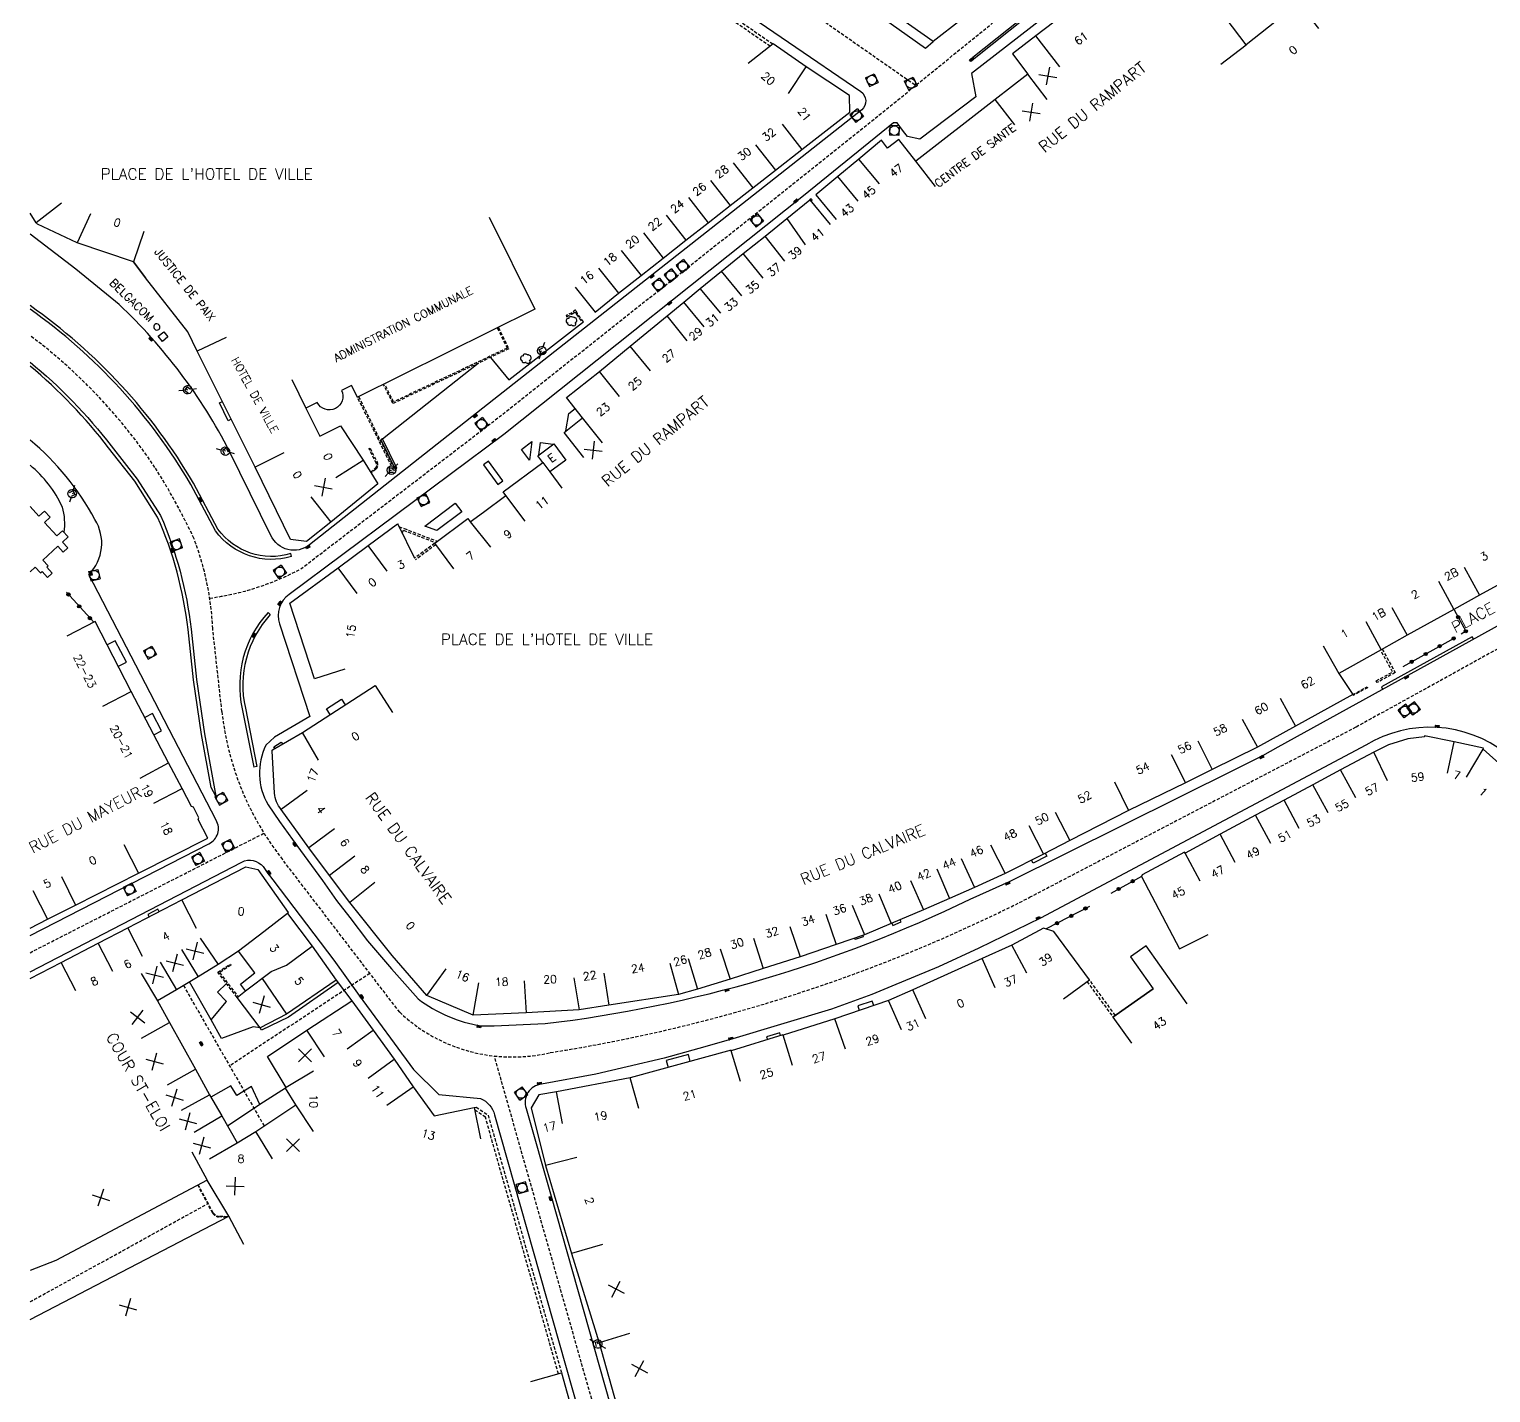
# Model space of a CAD drawing. Header units: millimetres. Extents: x 161000 to 162001, y 120999 to 122000.
# Drawn here: x 160999.9 to 161228.1, y 121333.3 to 121546.1 of the extents above; entities that cross this region are included whole.
import ezdxf
from ezdxf.enums import TextEntityAlignment as Align

# ---------------------------------------------------------------- set-up
doc = ezdxf.new("R2010")
doc.units = ezdxf.units.MM
doc.linetypes.add('DASHED', pattern=[0.75, 0.5, -0.25])
doc.layers.get('0').update_dxf_attribs({"linetype": 'CONTINUOUS'})
for name, color, linetype in [('W0001', 6, 'DASHED'), ('W0008', 7, 'CONTINUOUS'), ('W0100', 7, 'CONTINUOUS'), ('W0112', 1, 'DASHED'), ('W0300', 7, 'CONTINUOUS'), ('W0322', 7, 'CONTINUOUS'), ('W0334', 7, 'CONTINUOUS'), ('W0400', 7, 'CONTINUOUS'), ('W0420', 7, 'CONTINUOUS'), ('W0471', 7, 'CONTINUOUS'), ('W0984', 7, 'CONTINUOUS'), ('W0989', 7, 'CONTINUOUS'), ('W0991', 7, 'CONTINUOUS'), ('W1102', 7, 'CONTINUOUS')]:
    doc.layers.add(name, color=color, linetype=linetype)
doc.styles.get("Standard").update_dxf_attribs({"font": 'romans.shx', "width": 0.85})

# ---------------------------------------------------------------- blocks, each defined once
blk = doc.blocks.new('T471')
for p, q in [((-0.333334, 0.333334), (-0.333334, -0.333334)), ((-0.333334, 0.333334), (0.333334, 0.333334)), ((-0.333334, 0), (0, 0)), ((0.500001, 0.500001), (1.000002, 1.000002)), ((-0.500001, -0.500001), (-1.000002, -1.000002)), ((-0.333334, -0.333334), (0.333334, -0.333334))]:
    blk.add_line(p, q)
blk.add_ellipse((0, 0), major_axis=(0.471405, 0.471405), ratio=1, start_param=5.4977871438, end_param=11.780972451)
blk = doc.blocks.new('t991o')
at = {"color": 0, "linetype": 'Continuous'}
for p, q in [((-1, 1), (1, -1)), ((-1, -1), (1, 1))]:
    blk.add_line(p, q, dxfattribs=at)
blk = doc.blocks.new('t322o')
at = {"color": 0, "linetype": 'Continuous'}
for radius in [0.25, 0.15]:
    blk.add_circle((0, 0), radius, dxfattribs=at)
blk = doc.blocks.new('T420')
for p, q in [((0.75, 0.75), (-0.75, 0.75)), ((-0.75, 0.75), (-0.75, -0.75)), ((0.75, 0.75), (0.75, -0.75)), ((0.75, -0.75), (-0.75, -0.75))]:
    blk.add_line(p, q)
blk.add_ellipse((0, 0), major_axis=(-0.53, 0.53), ratio=1, start_param=3.926991, end_param=10.210176)
blk = doc.blocks.new('T400')
for p, q in [((-0.15, 0.3), (0.15, 0.3)), ((-0.15, -0.25), (-0.15, 0.3)), ((-0.15, 0.15), (0.15, 0.15)), ((-0.15, 0), (0.15, 0)), ((0.15, 0.3), (0.15, -0.25)), ((-0.15, -0.15), (0.15, -0.15)), ((-0.15, -0.25), (-0.15, -0.3)), ((-0.15, -0.3), (0.15, -0.3)), ((0.15, -0.3), (0.15, -0.25))]:
    blk.add_line(p, q)
blk = doc.blocks.new('T300')
for p, q in [((-0.8, 0.51), (-0.86, 0.34)), ((-0.86, 0.34), (-0.86, 0.17)), ((-0.86, 0.17), (-0.74, 0.06)), ((-0.69, 0.63), (-0.8, 0.51)), ((-0.8, -0.06), (-0.74, 0.06)), ((-0.74, 0.06), (-0.69, 0.11)), ((-0.57, 0.69), (-0.69, 0.63)), ((-0.46, 0.69), (-0.57, 0.69)), ((-0.29, 0.63), (-0.46, 0.69)), ((-0.29, 0.63), (-0.17, 0.74)), ((-0.23, 0.57), (-0.29, 0.63)), ((-0.17, 0.74), (-0.06, 0.8)), ((-0.06, 0.8), (0.06, 0.8)), ((0.06, 0.8), (0.23, 0.74)), ((0.23, 0.74), (0.34, 0.63)), ((0.34, 0.63), (0.4, 0.51)), ((0.46, 0.46), (0.34, 0.46)), ((0.4, 0.51), (0.4, 0.46)), ((0.57, 0.4), (0.46, 0.46)), ((0.57, 0.4), (0.69, 0.29)), ((0.69, 0.29), (0.74, 0.17)), ((0.74, 0.06), (0.69, -0.17)), ((0.74, 0.17), (0.74, 0.06)), ((-0.8, -0.17), (-0.8, -0.06)), ((-0.8, -0.23), (-0.8, -0.17)), ((-0.74, -0.34), (-0.8, -0.23)), ((-0.69, -0.4), (-0.74, -0.34)), ((-0.51, -0.46), (-0.69, -0.4)), ((-0.4, -0.46), (-0.51, -0.46)), ((-0.4, -0.46), (-0.34, -0.46)), ((-0.34, -0.46), (-0.34, -0.4)), ((-0.34, -0.51), (-0.34, -0.46)), ((-0.29, -0.63), (-0.34, -0.51)), ((-0.17, -0.74), (-0.29, -0.63)), ((-0.06, -0.8), (-0.17, -0.74)), ((0.06, -0.8), (-0.06, -0.8)), ((0.17, -0.74), (0.06, -0.8)), ((0.23, -0.69), (0.17, -0.74)), ((0.29, -0.46), (0.23, -0.46)), ((0.29, -0.63), (0.23, -0.69)), ((0.46, -0.4), (0.29, -0.46)), ((0.34, -0.51), (0.29, -0.63)), ((0.34, -0.51), (0.34, -0.46)), ((0.57, -0.34), (0.46, -0.4)), ((0.63, -0.29), (0.57, -0.34)), ((0.69, -0.17), (0.63, -0.29))]:
    blk.add_line(p, q)

msp = doc.modelspace()

# ---------------------------------------------------------------- linework, layer by layer
at = {"layer": 'W0001', "flags": 128}
for points in [[(161028.06, 121457.28, 0.089718), (161042.29, 121461.85), (161072.36, 121484.86), (161112.79, 121516.87), (161131.37, 121531.67), (161173.14, 121565.6, 0.150684), (161189.16, 121589.56, -0.169811), (161194.6, 121600.19), (161243.63, 121638.94)], [(161037.06, 121167.68), (161103.38, 121212.76, 0.183576), (161110.62, 121223.1, 0.109257), (161108.58, 121258.2), (161098.19, 121295.34), (161072.51, 121385.82)], [(161000, 121347.47, 0.003877), (161001, 121348.01), (161027.75, 121362.78)]]:
    msp.add_lwpolyline(points, format="xyb", dxfattribs=at)
for points in [[(161058.44, 121594.43), (161096.77, 121566.25), (161138.31, 121537.31)], [(161053.06, 121398.72), (161031.17, 121384.27)], [(161023.95, 121396.82), (161036.54, 121374.92)]]:
    msp.add_lwpolyline(points, dxfattribs=at)
at = {"layer": 'W0001'}
msp.add_lwpolyline([(161255.43, 121463.83), (161207.02, 121437.13), (161156.14, 121410.6, -0.079323), (161081.24, 121386.36, -0.252103), (161057.72, 121392.65), (161039.44, 121416.48, -0.141671), (161029.96, 121439.57), (161028.53, 121452.52, 0.080822), (161025.58, 121466.63, 0.030063), (161019.51, 121477.69, 0.084443), (161000, 121498.26)], format="xyb", dxfattribs=at)
msp.add_lwpolyline([(161000, 121401.95), (161036.53, 121420.59)], dxfattribs=at)
at = {"layer": 'W0008'}
for points in [[(161224.54, 121741.52), (161224.76, 121741.28), (161219.16, 121736.12), (161165.71, 121687.06), (161133.96, 121657.98), (161102.64, 121629.3), (161069.34, 121598.87, 0.427407), (161069.77, 121593.11), (161102.09, 121569.89), (161139.84, 121543.13), (161141.03, 121544.13)], [(161000, 121560.1), (161016.64, 121569.58, -0.012593), (161024.33, 121573.83), (161038.25, 121580.53, -0.016318), (161044.29, 121583.17), (161055.1, 121587.29, -0.060874), (161057.52, 121587.89, -0.16149), (161059.67, 121587.25), (161089.11, 121564.38), (161093.28, 121561.33), (161095.86, 121559.5), (161129.74, 121536.35, -0.46718), (161129.9, 121533.48), (161111.26, 121518.8), (161070.71, 121486.91), (161043.63, 121465.61, -0.495991), (161037.62, 121467.08), (161031.15, 121480.19, 0.085274), (161013.9, 121503.12), (161007.14, 121508.6), (161000, 121514.1)], [(161163.88, 121552.25), (161147.02, 121539.14), (161147.67, 121535.51), (161138.96, 121528.9), (161136.99, 121529.32), (161136.41, 121530.1), (161135.38, 121531.44), (161134.82, 121531.46), (161120.8, 121520.09), (161074, 121482.81), (161040.47, 121457.85, 0.346191), (161038.97, 121453.28), (161043.7, 121438.79), (161038.17, 121435.56), (161036.83, 121434.34, 0.250257), (161037.17, 121425.03), (161038.94, 121422.44), (161041.68, 121418.67), (161045.67, 121413.22), (161047.88, 121410.11), (161049.93, 121407.46), (161052.69, 121403.82), (161056.42, 121399.44), (161060.6, 121394.75, 0.125518), (161070.46, 121390.53), (161072.49, 121390.52), (161080.42, 121390.89, 0.083838), (161146.78, 121410.29), (161149.83, 121411.65), (161152.92, 121413.07), (161188.32, 121430.64), (161192.48, 121432.73), (161194.87, 121434.08), (161215.17, 121445.27), (161243.18, 121460.69)], [(161040.85, 121463.79, -0.319952), (161028.95, 121467.8), (161025.12, 121475, 0.106916), (161000, 121502.37)], [(161000, 121494.12, -0.05757), (161012.65, 121481.06), (161016.75, 121475.84), (161020.36, 121470.18, -0.07593), (161025.15, 121452.42), (161026.01, 121444.57), (161027.23, 121436.1), (161029.03, 121426.4)], [(161000, 121404.61), (161027.93, 121418.96, 0.440022), (161029.07, 121422.61), (161009.19, 121460.98, 0.350629), (161010.12, 121469.56, 0.098105), (161000, 121481.94, 0.285338)], [(161037.16, 121455.05, 0.244636), (161033.13, 121440.02), (161034.93, 121430.92)], [(161234.16, 121429.38), (161230.46, 121433.06, 0.311469), (161208.57, 121434.32), (161157.76, 121407.34), (161148.17, 121402.64), (161141.87, 121399.76), (161134.56, 121396.72), (161131.43, 121395.4), (161125.16, 121393.13), (161109.74, 121388.48), (161104.44, 121386.98), (161099.01, 121385.48), (161093.24, 121384.14), (161088.37, 121382.98), (161079.88, 121381.43, 0.488336), (161077.47, 121377.62), (161081.36, 121363.94), (161099.82, 121298.93)], [(161000, 121398.97), (161033.07, 121416.09, -0.353254), (161036.4, 121415.38), (161036.93, 121414.64)], [(161036.93, 121414.64), (161047.42, 121400.77), (161051.4, 121395.28), (161059.89, 121383.72), (161063.85, 121379.84), (161070.33, 121379.17, -0.252939), (161072.52, 121376.63), (161095.78, 121294.66), (161106.13, 121257.65), (161106.13, 121257.65, -0.058861), (161107.91, 121223.42, -0.254636), (161104.81, 121218.07), (161042.3, 121175.39, -0.379721), (161038.16, 121176.6), (161030.89, 121192.62), (161024.78, 121206.19), (161018.92, 121221.3), (161016.42, 121229.35), (161014.36, 121237.45), (161005.84, 121272.4), (161004.25, 121278.86), (161003.41, 121282.36), (161001.69, 121288.74), (161000, 121294.95)]]:
    msp.add_lwpolyline(points, format="xyb", dxfattribs=at)
at = {"layer": 'W0100'}
msp.add_line((161016.16, 121509.74), (161018.02, 121507.27), dxfattribs=at)
for points in [[(161201.22, 121546.19), (161198.12, 121550.11), (161189.91, 121543.63), (161177.26, 121560.35), (161165.51, 121551.48), (161157.04, 121545.03), (161153.4, 121542.21), (161155.78, 121539.04), (161150.71, 121535.11), (161138.31, 121525.49), (161135.67, 121528.88), (161133.91, 121527.52), (161132.94, 121528.76), (161129.42, 121525.81), (161126.13, 121523.07), (161122.68, 121520.21), (161125.88, 121516.36)], [(161146.8, 121555), (161149.88, 121551.07), (161141.03, 121544.13), (161135.76, 121547.83), (161135.92, 121548.01), (161132.36, 121550.47), (161132.26, 121550.35), (161127.89, 121553.63), (161127.85, 121553.92), (161128.01, 121553.94), (161133.66, 121555.66), (161139.48, 121560.26), (161142.58, 121556.34)], [(161085.11, 121505.83), (161088.22, 121501.92), (161091.91, 121504.85), (161095.42, 121507.63), (161098.87, 121510.34), (161102.42, 121513.12), (161105.89, 121515.84), (161109.33, 121518.53), (161112.86, 121521.3), (161116.4, 121524.08), (161120.5, 121527.29), (161128.02, 121533.1), (161127.97, 121535.74), (161121.17, 121540.21), (161116.06, 121543.79), (161112.12, 121540.71)], [(161086.5, 121479.23), (161083.39, 121483.14), (161086.28, 121485.44), (161083.78, 121488.59), (161088.92, 121492.67), (161093.69, 121496.6), (161099.47, 121501.32), (161102.09, 121503.47), (161104.64, 121505.61), (161107.97, 121508.32), (161111.35, 121511.07), (161114.77, 121513.79), (161118.16, 121516.53), (161121.79, 121519.46), (161124.93, 121515.57)], [(161066.19, 121461.83), (161063.2, 121465.84), (161068.36, 121469.7), (161068.75, 121469.18), (161070.82, 121470.72), (161074.32, 121473.32), (161073.9, 121473.89), (161080.06, 121478.46), (161079.27, 121479.48), (161081.78, 121481.34), (161083.64, 121478.83), (161081.15, 121476.98), (161083.04, 121474.44)], [(161000, 121461.39), (161000.81, 121462.13), (161001.64, 121461.23), (161001.87, 121461.44), (161002.74, 121460.49), (161003.47, 121461.17), (161002.6, 121462.12), (161002.84, 121462.33), (161002.01, 121463.23), (161004.34, 121465.37), (161005.16, 121464.46), (161005.9, 121465.14), (161005.07, 121466.04), (161005.95, 121466.84), (161005.08, 121467.79), (161004.2, 121466.99), (161002.26, 121469.11), (161003.14, 121469.92), (161002.28, 121470.86), (161001.4, 121470.05), (161000, 121471.58)], [(161049.15, 121446.21), (161044.4, 121444.67), (161040.58, 121456.49), (161048.14, 121462.03), (161052.8, 121465.49), (161057.37, 121468.87), (161057.46, 121468.72), (161060.06, 121463.53)], [(161232.81, 121428.45), (161226.91, 121433.72), (161226.94, 121433.89), (161222.37, 121434.85), (161217.76, 121435.8), (161217.72, 121435.63), (161215.16, 121435.31), (161212.14, 121434.39), (161209.81, 121433.26), (161204.65, 121430.51), (161200.31, 121428.15), (161195.81, 121425.76), (161191.38, 121423.39), (161185.84, 121420.46), (161180.36, 121417.49), (161180.27, 121417.61), (161173.65, 121414.09), (161173.54, 121413.86), (161179.49, 121402.53), (161183.96, 121404.77)], [(161000, 121397.91), (161004.85, 121400.44), (161010.62, 121403.43), (161015.28, 121405.81), (161023.71, 121410.18), (161033.69, 121415.37), (161035.58, 121414.92), (161040.31, 121408.2), (161040.2, 121408.09), (161044.04, 121402.99), (161047.82, 121397.66), (161040.03, 121392.36), (161035.94, 121390.2), (161032.33, 121394.98), (161033.66, 121395.99), (161032.85, 121397.06), (161035.11, 121398.78), (161032.53, 121402.2), (161029.38, 121400.08), (161026.25, 121398.18), (161022.85, 121396.16), (161019.89, 121394.41), (161021.76, 121391.04), (161025.83, 121383.78), (161028.03, 121379.76), (161029.95, 121376.47), (161032.36, 121372.28), (161035.24, 121374.06), (161041.52, 121378.2), (161039.87, 121380.83), (161039.98, 121380.9), (161037.06, 121385.74), (161043.23, 121389.87), (161050.23, 121394.45), (161053.57, 121389.88), (161056.85, 121385.31), (161059.84, 121381.03), (161063.08, 121376.49), (161069.33, 121377.78), (161070.34, 121372.88)], [(161161.4, 121394.73), (161165.43, 121397.69), (161159.87, 121405.27), (161158.27, 121405.78), (161153.31, 121403.14), (161148.66, 121401.03), (161137.84, 121396.17), (161134.03, 121394.48), (161125.68, 121391.61), (161117.58, 121389.09), (161117.55, 121389.14), (161109.47, 121386.63), (161109.47, 121386.74), (161093.73, 121382.43), (161082.2, 121380.21), (161079.44, 121379.76), (161078.24, 121377.75), (161080.51, 121368.76), (161084.57, 121355.01), (161088.85, 121341.05), (161091.87, 121330.27)], [(161180.7, 121393.96), (161174.3, 121403.04), (161171.84, 121401.31), (161175.36, 121396.31), (161169.1, 121391.9), (161171.98, 121387.82)], [(161169.1, 121391.9), (161175.36, 121396.31)], [(161000, 121344.72), (161031.06, 121360.85), (161027.64, 121366.46), (161004.04, 121353.91), (161000, 121352.34)], [(161078.18, 121335.01), (161082.99, 121336.37), (161084.78, 121330.05)]]:
    msp.add_lwpolyline(points, dxfattribs=at)
for points in [[(161071.71, 121516.73), (161078.83, 121502.37), (161051.13, 121488.63), (161050.22, 121490.47), (161048.65, 121489.7, -0.98503), (161044.84, 121487.81), (161043.08, 121486.94), (161045.24, 121482.58), (161048.5, 121484.19), (161052, 121478.8), (161054.33, 121475.1), (161046.97, 121469.16), (161043.17, 121466.13), (161040.67, 121466.43), (161035.16, 121477.74), (161026.1, 121495.81), (161024.66, 121498.85), (161018.02, 121507.27), (161016.16, 121509.74), (161007.35, 121512.75), (161001.15, 121515.62), (161000.96, 121515.86), (161000, 121517.36)], [(161232.55, 121461.12), (161226.34, 121457.73), (161222.34, 121455.53), (161215.05, 121451.48), (161210.97, 121449.23), (161204.37, 121445.51), (161206.55, 121442.23), (161197.62, 121437.28), (161191.66, 121434), (161184.58, 121430.52), (161180.45, 121428.44), (161171.5, 121424.12), (161162.34, 121419.44), (161158.24, 121417.34), (161152.26, 121414.3), (161147.5, 121412.11), (161143.58, 121410.42), (161139.51, 121408.63), (161134.49, 121406.51), (161130.3, 121404.75), (161125.89, 121403.22), (161120.28, 121401.29), (161114.48, 121399.47), (161109.31, 121397.8), (161104.24, 121396.26), (161101.27, 121395.43), (161090.37, 121393.78), (161085.74, 121393.04), (161077.45, 121392.57), (161069.18, 121392.2), (161061.95, 121395.26), (161056.54, 121401.51), (161049.93, 121409.76), (161046.74, 121413.99), (161043.53, 121418.33), (161039.22, 121424.32, -0.163737), (161038.18, 121426.85), (161037.79, 121433.46, -0.169321), (161037.85, 121433.63), (161042.55, 121436.31), (161053.87, 121443.64), (161056.59, 121439.45)], [(161000, 121405.78), (161002.75, 121407.2), (161007.12, 121409.39), (161016.93, 121414.36), (161027.78, 121419.81), (161026.27, 121422.73, 0.075769), (161026.36, 121423.01), (161025.94, 121423.83), (161025.53, 121424.66, 0.085388), (161025.22, 121424.76), (161023.77, 121427.56), (161021.61, 121431.58), (161015.81, 121442.73), (161010.19, 121453.63), (161005.74, 121451.34)]]:
    msp.add_lwpolyline(points, format="xyb", dxfattribs=at)
msp.add_lwpolyline([(161020.23, 121499.82, 5.675572), (161020.27, 121499.49, 0.176194)], format="xyb", close=True, dxfattribs=at)
msp.add_lwpolyline([(161021.53, 121498.06), (161020.66, 121497.34), (161020.01, 121498.14), (161020.89, 121498.85)], close=True, dxfattribs=at)
at = {"layer": 'W0112'}
for p, q in [((161169.46, 121392.18), (161165.43, 121397.69)), ((161165.06, 121397.42), (161169.09, 121391.91))]:
    msp.add_line(p, q, dxfattribs=at)
for points in [[(161115.57, 121543.41), (161103.37, 121551.73)], [(161115.99, 121543.73), (161103.74, 121552.08)], [(161121.91, 121519.3), (161122.11, 121519.46), (161121.99, 121519.62), (161121.79, 121519.46)], [(161073.13, 121499.51), (161074.76, 121496.21), (161056.67, 121487.65), (161055.19, 121490.64)], [(161072.96, 121499.42), (161074.5, 121496.3), (161056.76, 121487.91), (161055.36, 121490.73)], [(161051.31, 121488.72), (161056.96, 121477.27), (161056.79, 121477.18), (161051.13, 121488.63)], [(161057.6, 121468.45), (161058.4, 121468.15), (161063.62, 121466.16)], [(161058.12, 121467.42), (161058.3, 121467.88), (161058.3, 121467.88), (161063.34, 121465.95)], [(161063.2, 121465.84), (161060.06, 121463.53)], [(161063.37, 121465.61), (161060.19, 121463.26)], [(161211.14, 121449.32), (161213.17, 121445.65), (161210.35, 121444.11), (161210.21, 121444.37), (161212.76, 121445.77), (161210.88, 121449.18)], [(161206.52, 121442.22), (161208.78, 121443.43), (161208.85, 121443.3), (161206.59, 121442.1), (161206.55, 121442.23)], [(161032.33, 121394.98), (161029.32, 121398.9), (161031.28, 121400.15), (161031.38, 121400), (161029.59, 121398.85), (161032.48, 121395.09)], [(161069.33, 121377.78), (161069.65, 121377.85), (161071.53, 121376.59), (161082.99, 121336.37)], [(161082.51, 121336.23), (161071.1, 121376.28), (161069.55, 121377.32), (161069.43, 121377.29)], [(161028.95, 121361.01), (161028.95, 121361.01)]]:
    msp.add_lwpolyline(points, dxfattribs=at)
msp.add_lwpolyline([(161083.79, 121501.2), (161084.68, 121501.64), (161085.12, 121501.96), (161085.32, 121501.55), (161086.25, 121500.3), (161086.41, 121500.42), (161085.48, 121501.66), (161085.2, 121502.25), (161084.58, 121501.81), (161083.7, 121501.37)], close=True, dxfattribs=at)
for points in [[(161053.17, 121476.95), (161053.9, 121477.54, 0.35965), (161054.08, 121478.3), (161052.93, 121480.61), (161053.1, 121480.69), (161054.24, 121478.38, -0.358616), (161054.01, 121477.4), (161053.27, 121476.79)], [(161030.68, 121360.65), (161029.42, 121360.71, -0.193893), (161028.53, 121361.31), (161026.2, 121365.7)], [(161030.84, 121360.74), (161029.43, 121360.79, -0.191614), (161028.61, 121361.35), (161028.61, 121361.35), (161026.28, 121365.74)]]:
    msp.add_lwpolyline(points, format="xyb", dxfattribs=at)
at = {"layer": 'W0322'}
for points in [[(161009.94, 121453.51), (161005.67, 121458.22)], [(161222.36, 121455.47), (161224.2, 121452.1), (161223.49, 121451.67)], [(161222.3, 121450.99), (161214.34, 121446.57)], [(161173.54, 121413.86), (161168.76, 121411.21)], [(161165.42, 121409.17), (161158.67, 121405.65)]]:
    msp.add_lwpolyline(points, dxfattribs=at)
at = {"layer": 'W0334'}
for points in [[(161175, 121563.44), (161147.41, 121541.44), (161147.22, 121541.68), (161175.04, 121563.86), (161175.92, 121564.37), (161176.84, 121564.85), (161176.99, 121564.59)], [(161071.91, 121494.86), (161074.76, 121491.35), (161086.25, 121500.3)], [(161055.02, 121482.12), (161054.78, 121481.98), (161057.04, 121477.42), (161057.29, 121477.54), (161055.02, 121482.12), (161069.97, 121493.94)], [(161031.42, 121485.2), (161030.92, 121484.95), (161029.57, 121487.74), (161030.03, 121487.97)], [(161083.69, 121483.38), (161084.12, 121486.12), (161085.13, 121486.88)], [(161079.47, 121479.62), (161079.71, 121481.57), (161081.71, 121481.29)], [(161013.8, 121446.64), (161015.06, 121447.29), (161013.3, 121450.61), (161012.07, 121449.97)], [(161225.41, 121450.91), (161225.2, 121451.22), (161211.04, 121443.42), (161211.21, 121443.09)], [(161046.86, 121439.1), (161046.27, 121440.01), (161048.64, 121441.53), (161049.23, 121440.63)], [(161019.33, 121435.96), (161020.54, 121436.59), (161019.11, 121439.27), (161017.93, 121438.65)], [(161038.2, 121433.83), (161038.05, 121434.1), (161039.24, 121434.82), (161039.41, 121434.52)], [(161158.5, 121417.47), (161158.75, 121416.99), (161156.62, 121415.92), (161156.38, 121416.39)], [(161020.16, 121408.34), (161019.94, 121408.75), (161018.4, 121407.92), (161018.6, 121407.53)], [(161134.59, 121406.55), (161134.74, 121406.2), (161136.02, 121406.76), (161135.88, 121407.09)], [(161130.03, 121404.65), (161130.1, 121404.44), (161128.85, 121404), (161128.77, 121404.22)], [(161047.82, 121397.66), (161050.23, 121394.45)], [(161028.31, 121391.49), (161024.91, 121397.39)], [(161048.11, 121397.27), (161040.35, 121391.9), (161036.16, 121389.86), (161035.94, 121390.2), (161034.83, 121390.36), (161029.91, 121388.57), (161028.31, 121391.49), (161030.66, 121394.33), (161029.28, 121395.8), (161030.66, 121397.16)], [(161131.76, 121393.7), (161131.52, 121394.39), (161129.24, 121393.63), (161129.48, 121392.92)], [(161117.21, 121389.03), (161117.08, 121389.44), (161115.02, 121388.82), (161115.16, 121388.39)], [(161103.09, 121384.99), (161102.8, 121386.04), (161099.35, 121385.14), (161099.65, 121384.05)], [(161035.86, 121378.24), (161034.57, 121381.08), (161032.29, 121379.66), (161031.36, 121381.15), (161028.25, 121379.38)], [(161039.87, 121380.83), (161035.86, 121378.24), (161030.86, 121374.87)]]:
    msp.add_lwpolyline(points, dxfattribs=at)
for points in [[(161040.85, 121463.79), (161040.72, 121464.23, -0.319123), (161029.34, 121468.04), (161025.52, 121475.22, 0.107868), (161000, 121502.93)], [(161029.03, 121426.4), (161028.29, 121427.72), (161026.75, 121436.02), (161025.53, 121444.51), (161024.67, 121452.37, 0.075773), (161019.93, 121469.94), (161016.37, 121475.54), (161012.27, 121480.75, 0.055413), (161000, 121493.5, 0.074185)], [(161005.31, 121467.54, 0.111782), (161005.06, 121471.5, 0.11473), (161000, 121478.01, 0.12528)], [(161037.16, 121455.05), (161037.52, 121454.71, 0.244729), (161033.62, 121440.12), (161035.42, 121431.02), (161034.93, 121430.92)]]:
    msp.add_lwpolyline(points, format="xyb", dxfattribs=at)
for points in [[(161078, 121478.79), (161076.73, 121480.47), (161078.37, 121481.73)], [(161073.06, 121475), (161073.85, 121475.6), (161071.57, 121478.64), (161070.8, 121478.06)], [(161063.52, 121467.84), (161061.65, 121468.53), (161066.4, 121472.12), (161067.41, 121470.77)]]:
    msp.add_lwpolyline(points, close=True, dxfattribs=at)
at = {"layer": 'W1102'}
for p, q in [((161160.78, 121540.19), (161157.04, 121545.03)), ((161185.93, 121540.62), (161189.91, 121543.63)), ((161118.42, 121536.04), (161121.17, 121540.21)), ((161158.85, 121535.09), (161155.78, 121539.04)), ((161153.78, 121531.16), (161150.71, 121535.11)), ((161117.43, 121531.23), (161120.5, 121527.29)), ((161113.3, 121528.01), (161116.4, 121524.08)), ((161132.62, 121521.96), (161129.42, 121525.81)), ((161141.37, 121521.54), (161138.31, 121525.49)), ((161109.77, 121525.23), (161112.86, 121521.3)), ((161106.25, 121522.46), (161109.33, 121518.53)), ((161129.32, 121519.23), (161126.13, 121523.07)), ((161004.93, 121518.92), (161000.96, 121515.86)), ((161102.81, 121519.78), (161105.89, 121515.84)), ((161009.45, 121517.28), (161007.35, 121512.75)), ((161099.33, 121517.05), (161102.42, 121513.12)), ((161118.16, 121516.53), (161121.04, 121512.43)), ((161017.77, 121514.48), (161016.16, 121509.74)), ((161095.78, 121514.27), (161098.87, 121510.34)), ((161117.88, 121509.88), (161114.77, 121513.79)), ((161092.31, 121511.55), (161095.42, 121507.63)), ((161114.5, 121507.19), (161111.35, 121511.07)), ((161088.79, 121508.77), (161091.91, 121504.85)), ((161111.13, 121504.45), (161107.97, 121508.32)), ((161107.85, 121501.77), (161104.64, 121505.61)), ((161105.25, 121499.6), (161102.09, 121503.47)), ((161102.63, 121497.45), (161099.47, 121501.32)), ((161030.62, 121497.96), (161026.1, 121495.81)), ((161096.87, 121492.74), (161093.69, 121496.6)), ((161040.86, 121491.41), (161043.08, 121486.94)), ((161092.03, 121488.76), (161088.92, 121492.67)), ((161089.39, 121481.52), (161086.28, 121485.44)), ((161039.63, 121479.98), (161035.16, 121477.74)), ((161047.77, 121476.13), (161052, 121478.8)), ((161080.06, 121478.46), (161081.15, 121476.98)), ((161043.85, 121473.07), (161046.97, 121469.16)), ((161077.3, 121469.3), (161074.32, 121473.32)), ((161068.75, 121469.18), (161071.88, 121465.26)), ((161055.78, 121461.48), (161052.8, 121465.49)), ((161051.09, 121458), (161048.14, 121462.03)), ((161223.95, 121462.13), (161226.34, 121457.73)), ((161219.93, 121459.92), (161222.34, 121455.53)), ((161212.62, 121455.84), (161215.05, 121451.48)), ((161208.56, 121453.61), (161210.97, 121449.23)), ((161201.91, 121449.86), (161204.37, 121445.51)), ((161011.37, 121440.42), (161015.81, 121442.73)), ((161195.19, 121441.65), (161197.62, 121437.28)), ((161189.25, 121438.39), (161191.66, 121434)), ((161045.03, 121431.97), (161042.55, 121436.31)), ((161182.37, 121435.01), (161184.58, 121430.52)), ((161221.34, 121429.96), (161222.37, 121434.85)), ((161178.2, 121432.9), (161180.45, 121428.44)), ((161211.99, 121428.75), (161209.81, 121433.26)), ((161224.32, 121429.33), (161226.91, 121433.72)), ((161017.21, 121429.21), (161021.61, 121431.58)), ((161207.01, 121426.09), (161204.65, 121430.51)), ((161019.33, 121425.26), (161023.77, 121427.56)), ((161169.33, 121428.63), (161171.5, 121424.12)), ((161202.7, 121423.76), (161200.31, 121428.15)), ((161043.28, 121427.24), (161039.22, 121424.32)), ((161198.15, 121421.34), (161195.81, 121425.76)), ((161160.06, 121423.89), (161162.34, 121419.44)), ((161193.73, 121418.98), (161191.38, 121423.39)), ((161047.56, 121421.3), (161043.53, 121418.33)), ((161155.96, 121421.79), (161158.24, 121417.34)), ((161014.67, 121418.82), (161016.93, 121414.36)), ((161150, 121418.76), (161152.26, 121414.3)), ((161188.18, 121416.04), (161185.84, 121420.46)), ((161050.73, 121417.01), (161046.74, 121413.99)), ((161145.41, 121416.65), (161147.5, 121412.11)), ((161182.74, 121413.09), (161180.36, 121417.49)), ((161004.89, 121413.86), (161007.12, 121409.39)), ((161141.6, 121415.01), (161143.58, 121410.42)), ((161000.46, 121411.65), (161002.75, 121407.2)), ((161053.84, 121412.88), (161049.93, 121409.76)), ((161137.51, 121413.21), (161139.51, 121408.63)), ((161026.01, 121405.74), (161023.71, 121410.18)), ((161128.37, 121409.37), (161130.3, 121404.75)), ((161132.54, 121411.11), (161134.49, 121406.51)), ((161124.25, 121407.95), (161125.89, 121403.22)), ((161017.55, 121401.36), (161015.28, 121405.81)), ((161118.65, 121406.02), (161120.28, 121401.29)), ((161012.92, 121398.99), (161010.62, 121403.43)), ((161023.65, 121402.45), (161026.25, 121398.18)), ((161026.59, 121404.24), (161029.38, 121400.08)), ((161107.77, 121402.56), (161109.31, 121397.8)), ((161112.98, 121404.24), (161114.48, 121399.47)), ((161155.66, 121398.73), (161153.31, 121403.14)), ((161007.16, 121396.01), (161004.85, 121400.44)), ((161020.3, 121400.46), (161022.85, 121396.16)), ((161099.92, 121400.29), (161101.27, 121395.43)), ((161102.79, 121401.04), (161104.24, 121396.26)), ((161150.72, 121396.48), (161148.66, 121401.03)), ((161017.34, 121398.71), (161019.89, 121394.41)), ((161036.23, 121397.93), (161040.03, 121392.36)), ((161061.95, 121395.26), (161064.97, 121399.41)), ((161084.94, 121398), (161085.74, 121393.04)), ((161089.62, 121398.73), (161090.37, 121393.78)), ((161069.18, 121392.2), (161070.09, 121397.25)), ((161077.17, 121397.56), (161077.45, 121392.57)), ((161139.89, 121391.61), (161137.84, 121396.17)), ((161136.06, 121389.91), (161134.03, 121394.48)), ((161017.4, 121388.6), (161021.76, 121391.04)), ((161127.31, 121386.88), (161125.68, 121391.61)), ((161045.97, 121385.68), (161043.23, 121389.87)), ((161049.52, 121386.94), (161053.57, 121389.88)), ((161119.06, 121384.32), (161117.58, 121389.09)), ((161110.95, 121381.86), (161109.47, 121386.63)), ((161052.8, 121382.39), (161056.85, 121385.31)), ((161021.47, 121381.33), (161025.83, 121383.78)), ((161044.26, 121383.48), (161039.98, 121380.9)), ((161095.05, 121377.61), (161093.73, 121382.43)), ((161023.64, 121377.36), (161028.03, 121379.76)), ((161055.74, 121378.17), (161059.84, 121381.03)), ((161083.14, 121375.3), (161082.2, 121380.21)), ((161044.28, 121374.03), (161041.52, 121378.2)), ((161025.63, 121373.95), (161029.95, 121376.47)), ((161037.87, 121369.8), (161035.24, 121374.06)), ((161025.29, 121370.88), (161027.64, 121366.46)), ((161028.02, 121369.78), (161032.36, 121372.28)), ((161085.36, 121369.99), (161080.51, 121368.76)), ((161033.37, 121356.41), (161031.06, 121360.85)), ((161089.37, 121356.43), (161084.57, 121355.01)), ((161093.63, 121342.52), (161088.85, 121341.05))]:
    msp.add_line(p, q, dxfattribs=at)
for points in [[(161040.2, 121408.09), (161036.52, 121405.21), (161032.53, 121402.2)], [(161033.66, 121395.99), (161037.65, 121399), (161040.04, 121399.98), (161044.04, 121402.99)]]:
    msp.add_lwpolyline(points, dxfattribs=at)

# ---------------------------------------------------------------- block references
at = {"layer": 'W0300', "rotation": 26.37727752702381}
for p in [(161084.66, 121500.49), (161077.52, 121494.65)]:
    msp.add_blockref('T300', p, dxfattribs=at)
at = {"layer": 'W0322'}
for p, rotation in [((161006, 121457.86), 132.137263222113), ((161007.68, 121456), 132.137263222113), ((161009.35, 121454.15), 132.137263222113), ((161223, 121454.3), 298.604014535491), ((161224.2, 121452.1), 298.604014535491), ((161222.3, 121450.99), 209.041289896321), ((161217.93, 121448.57), 209.041289896321), ((161220.12, 121449.78), 209.041289896321), ((161215.75, 121447.35), 209.041289896321), ((161169.98, 121411.89), 208.979312418307), ((161172.17, 121413.1), 208.979312418307), ((161164.8, 121408.85), 207.503003762368), ((161160.37, 121406.54), 207.503003762368), ((161162.59, 121407.69), 207.503003762368)]:
    msp.add_blockref('t322o', p, dxfattribs=dict(at, rotation=rotation))
at = {"layer": 'W0400'}
for p, rotation in [((161147.03, 121541.33), 126.99056513422), ((161119.58, 121519.25), 128.5473749103007), ((161097.15, 121507.53), 128.1828078496609), ((161099.88, 121503.33), 128.1828078496609), ((161018.87, 121497.71), 43.38206806079303), ((161069.54, 121485.71), 128.1828082900691), ((161072.45, 121481.9), 128.1828082900691), ((161026.64, 121472.67), 208.009981452477), ((161022.2, 121464.75), 20.15996011862901), ((161043.39, 121465.26), 117.4219501618374), ((161009.51, 121461.12), 192.863139535237), ((161039.01, 121456.46), 144.3176080930408), ((161034.94, 121451.52), 328.29397432337), ((161214.91, 121444.95), 298.836926279828), ((161219.71, 121437.25), 266.0344721322604), ((161192.32, 121432.48), 297.5930561010314), ((161041.36, 121418.84), 216.225118963514), ((161037.31, 121414.42), 215.931768395323), ((161152.64, 121412.77), 294.297756479018), ((161157.42, 121407.35), 296.3964628441414), ((161051.75, 121395.08), 35.96564345432898), ((161108.8, 121396.09), 285.0051543300122), ((161070.1, 121390.44), 258.9833912838197), ((161109.42, 121388.55), 285.7304721978291), ((161026.73, 121387.76), 29.27604577992204), ((161079.53, 121381.53), 280.329055174388), ((161081.29, 121363.58), 15.83911301743893)]:
    msp.add_blockref('T400', p, dxfattribs=dict(at, rotation=rotation))
at = {"layer": 'W0420'}
for p, rotation in [((161131.44, 121538.13), 115.31153958327), ((161137.52, 121537.61), 115.31153958327), ((161129.09, 121532.57), 38.2135639755247), ((161134.96, 121530.24), 357.980924138657), ((161113.48, 121516.21), 38.5473749103007), ((161101.93, 121509.07), 38.1828078496609), ((161098.15, 121506.16), 38.1828078496609), ((161100.06, 121507.6), 38.1828078496609), ((161070.51, 121484.42), 38.1828082900691), ((161061.45, 121472.57), 205.321779002748), ((161022.87, 121465.59), 290.159960118629), ((161010.04, 121460.87), 102.863139535237), ((161039, 121461.38), 33.8004844969029), ((161018.75, 121448.78), 119.250806656325), ((161216.05, 121440.05), 307.21591987087), ((161214.7, 121439.67), 307.21591987087), ((161029.87, 121426), 119.250806656325), ((161030.92, 121418.62), 26.894257320359), ((161030.92, 121418.61), 26.894257320359), ((161026.21, 121416.55), 26.894257320359), ((161015.57, 121411.81), 26.894257320359), ((161076.67, 121379.99), 214.500041992328), ((161076.86, 121365.25), 285.839113017439)]:
    msp.add_blockref('T420', p, dxfattribs=dict(at, rotation=rotation))
at = {"layer": 'W0471'}
for p, rotation in [((161079.91, 121495.9), 26.37727752702381), ((161024.61, 121489.81), 323.162547697147), ((161030.49, 121480.22), 300.494630188436), ((161056.43, 121477.26), 0.138217749639621), ((161006.58, 121473.58), 207.426187288889), ((161088.64, 121340.88), 286.446016246963)]:
    msp.add_blockref('T471', p, dxfattribs=dict(at, rotation=rotation))
at = {"layer": 'W0991'}
for p, rotation in [((161158.94, 121538.76), 304.8673329687775), ((161156.31, 121533.12), 306.0550974196782), ((161087.94, 121480.37), 307.9501076063207), ((161045.81, 121474.6), 304.1425681209546), ((161025.76, 121402.23), 301.2904698401999), ((161022.61, 121400.34), 300.6707790142247), ((161019.46, 121398.47), 300.6612714142072), ((161036.16, 121393.84), 299.2779317909677), ((161016.8, 121391.86), 8.001814271246568), ((161019.43, 121384.97), 29.27379831644246), ((161022.56, 121379.35), 28.6333174083532), ((161024.63, 121375.66), 29.9781478317063), ((161026.82, 121371.87), 29.8881204469453), ((161032.04, 121365.5), 43.21842077964425), ((161011.05, 121363.72), 296.6993551027699), ((161091.5, 121349.46), 17.02274655750062), ((161015.29, 121346.6), 298.4933478047005), ((161095.16, 121337.07), 16.13693653802149)]:
    msp.add_blockref('t991o', p, dxfattribs=dict(at, rotation=rotation))
for p in [(161042.93, 121385.93), (161041.07, 121371.92)]:
    msp.add_blockref('t991o', p, dxfattribs=at)

# ---------------------------------------------------------------- texts
at = {"layer": 'W0984'}
for s, rotation, p in [('CENTRE DE SANTE', 36.7198, (161147.57, 121526.35)), ('JUSTICE DE PAIX', 308.7141, (161024.19, 121506.22)), ('BELGACOM', 315.8318, (161015.88, 121503.77)), ('ADMINISTRATION COMMUNALE', 26.6495, (161058.28, 121500.05)), ('HOTEL DE VILLE', 298.8377, (161035.12, 121488.97)), ('E', 36.5666, (161081.47, 121479.16))]:
    msp.add_text(s, height=1.25, rotation=rotation, dxfattribs=at).set_placement(p, align=Align.MIDDLE)
at = {"layer": 'W0989'}
for s, rotation, p in [('RUE DU RAMPART', 39.0896, (161165.9, 121533.92)), ('RUE DU RAMPART', 39.0896, (161097.66, 121481.77)), ('PLACE DU CALVAIRE', 27.763, (161232.45, 121458)), ('RUE DU MAYEUR', 27.6115, (161008.62, 121422.69)), ('RUE DU CALVAIRE', 306.1135, (161059.09, 121418.27)), ('RUE DU CALVAIRE', 22.4703, (161130.01, 121417.26)), ('COUR ST-ELOI', 300.0868, (161016.88, 121381.79))]:
    msp.add_text(s, height=1.75, rotation=rotation, dxfattribs=at).set_placement(p, align=Align.MIDDLE)
for p in [(161027.59, 121523.48), (161080.72, 121450.86)]:
    msp.add_text("PLACE DE L'HOTEL DE VILLE", height=1.75, dxfattribs=at).set_placement(p, align=Align.MIDDLE)
at = {"layer": 'W0991'}
for s, rotation, p in [('61', 36.4844, (161164.13, 121544.63)), ('0', 40.1945, (161197.23, 121542.82)), ('20', 318.078, (161115.27, 121538.37)), ('21', 307.7166, (161120.93, 121532.79)), ('32', 37.9563, (161115.37, 121529.62)), ('30', 38.1885, (161111.54, 121526.62)), ('28', 38.1867, (161108.01, 121523.85)), ('47', 37.7817, (161135.25, 121524)), ('26', 38.0205, (161104.53, 121521.12)), ('45', 39.7017, (161130.97, 121520.59)), ('24', 38.0161, (161101.07, 121518.42)), ('43', 39.7286, (161127.6, 121517.79)), ('0', 341.3702, (161013.61, 121515.88)), ('22', 38.1462, (161097.56, 121515.66)), ('41', 38.9502, (161122.99, 121514)), ('20', 38.111, (161094.05, 121512.91)), ('39', 38.8834, (161119.47, 121511.16)), ('18', 38.3243, (161090.56, 121510.16)), ('37', 38.521, (161116.19, 121508.53)), ('16', 38.5023, (161086.95, 121507.3)), ('35', 39.1096, (161112.8, 121505.81)), ('33', 39.2393, (161109.48, 121503.1)), ('31', 39.9202, (161106.55, 121500.68)), ('29', 39.3025, (161103.95, 121498.53)), ('27', 39.2676, (161099.75, 121495.09)), ('25', 39.4859, (161094.46, 121490.76)), ('23', 38.4402, (161089.48, 121486.73)), ('0', 291.4291, (161046.51, 121479.35)), ('0', 301.3463, (161041.74, 121476.52)), ('11', 36.5666, (161079.96, 121472.16)), ('9', 36.7237, (161074.59, 121467.28)), ('7', 38.6243, (161068.76, 121463.89)), ('3', 28.5773, (161227.05, 121463.82)), ('3', 25.5875, (161057.92, 121462.51)), ('2B', 28.8112, (161221.93, 121461.01)), ('0', 36.6436, (161053.44, 121459.74)), ('2', 29.1097, (161216.27, 121457.88)), ('1B', 28.8034, (161210.58, 121454.73)), ('15', 80.6522, (161050.12, 121452.1)), ('1', 29.4405, (161205.24, 121451.74)), ('22-23', 297.2754, (161008.56, 121445.89)), ('62', 29.4429, (161199.5, 121444.08)), ('60', 28.8088, (161192.27, 121440.04)), ('20-21', 297.481, (161014.28, 121434.84)), ('58', 26.1755, (161185.85, 121436.72)), ('0', 32.9198, (161050.81, 121435.71)), ('56', 26.7974, (161180.29, 121433.96)), ('17', 69.598, (161044.15, 121429.61)), ('54', 25.7268, (161173.76, 121430.76)), ('59', 7.3309, (161216.67, 121429.36)), ('7', 348.1085, (161222.83, 121429.64)), ('19', 298.2485, (161018.27, 121427.23)), ('57', 28.0899, (161209.55, 121427.45)), ('1', 318.271, (161226.9, 121427.03)), ('52', 27.0933, (161164.67, 121426.24)), ('55', 28.4918, (161204.85, 121424.92)), ('4', 305.7621, (161045.43, 121424.26)), ('50', 27.0922, (161158.01, 121422.84)), ('53', 27.97, (161200.42, 121422.54)), ('18', 296.6737, (161021.27, 121421.39)), ('48', 26.9362, (161153.03, 121420.3)), ('51', 28.0797, (161195.94, 121420.16)), ('6', 306.4263, (161049.16, 121419.13)), ('46', 24.7115, (161147.78, 121417.74)), ('49', 27.9215, (161190.95, 121417.51)), ('0', 26.8943, (161009.78, 121416.34)), ('44', 23.374, (161143.52, 121415.84)), ('8', 307.0294, (161052.31, 121414.9)), ('42', 23.664, (161139.56, 121414.11)), ('47', 28.4296, (161185.46, 121414.57)), ('5', 26.5304, (161002.68, 121412.76)), ('40', 22.9653, (161135.04, 121412.17)), ('45', 27.713, (161179.29, 121411.28)), ('36', 19.0894, (161126.39, 121408.69)), ('38', 22.737, (161130.53, 121410.27)), ('0', 355.9166, (161032.96, 121408.38)), ('34', 19.0252, (161121.49, 121406.99)), ('4', 27.3822, (161021.22, 121404.5)), ('0', 309.572, (161059.4, 121406.15)), ('32', 17.3998, (161115.84, 121405.14)), ('3', 305.6304, (161038.14, 121402.64)), ('28', 16.8847, (161105.33, 121401.81)), ('30', 17.9434, (161110.39, 121403.4)), ('6', 27.0417, (161015.23, 121400.18)), ('24', 8.6181, (161094.91, 121399.53)), ('26', 15.4982, (161101.53, 121400.7)), ('39', 36.2389, (161158.59, 121400.88)), ('8', 27.4066, (161010.04, 121397.5)), ('5', 308.927, (161042.03, 121397.53)), ('16', 337.0608, (161067.53, 121398.33)), ('18', 2.552, (161073.64, 121397.4)), ('20', 3.2182, (161081.2, 121397.79)), ('22', 9.1706, (161087.4, 121398.37)), ('37', 24.3863, (161153.12, 121397.57)), ('0', 24.2279, (161145.3, 121394.04)), ('31', 23.8472, (161137.87, 121390.71)), ('43', 35.1583, (161176.34, 121390.89)), ('7', 303.2199, (161047.91, 121389.4)), ('29', 19.0019, (161131.55, 121388.34)), ('27', 17.2652, (161123.19, 121385.6)), ('9', 305.774, (161051.15, 121384.68)), ('25', 16.8729, (161115.01, 121383.09)), ('10', 270.0837, (161044.27, 121378.76)), ('11', 304.8752, (161054.27, 121380.28)), ('21', 14.9592, (161103, 121379.73)), ('19', 10.9812, (161089.09, 121376.45)), ('17', 14.1662, (161081.13, 121374.79)), ('13', 342.8229, (161062.19, 121373.57)), ('8', 0.113, (161032.94, 121369.79)), ('2', 286.446, (161087.36, 121363.22))]:
    msp.add_text(s, height=1.25, rotation=rotation, dxfattribs=at).set_placement(p, align=Align.MIDDLE)

doc.saveas('drawing.dxf')
